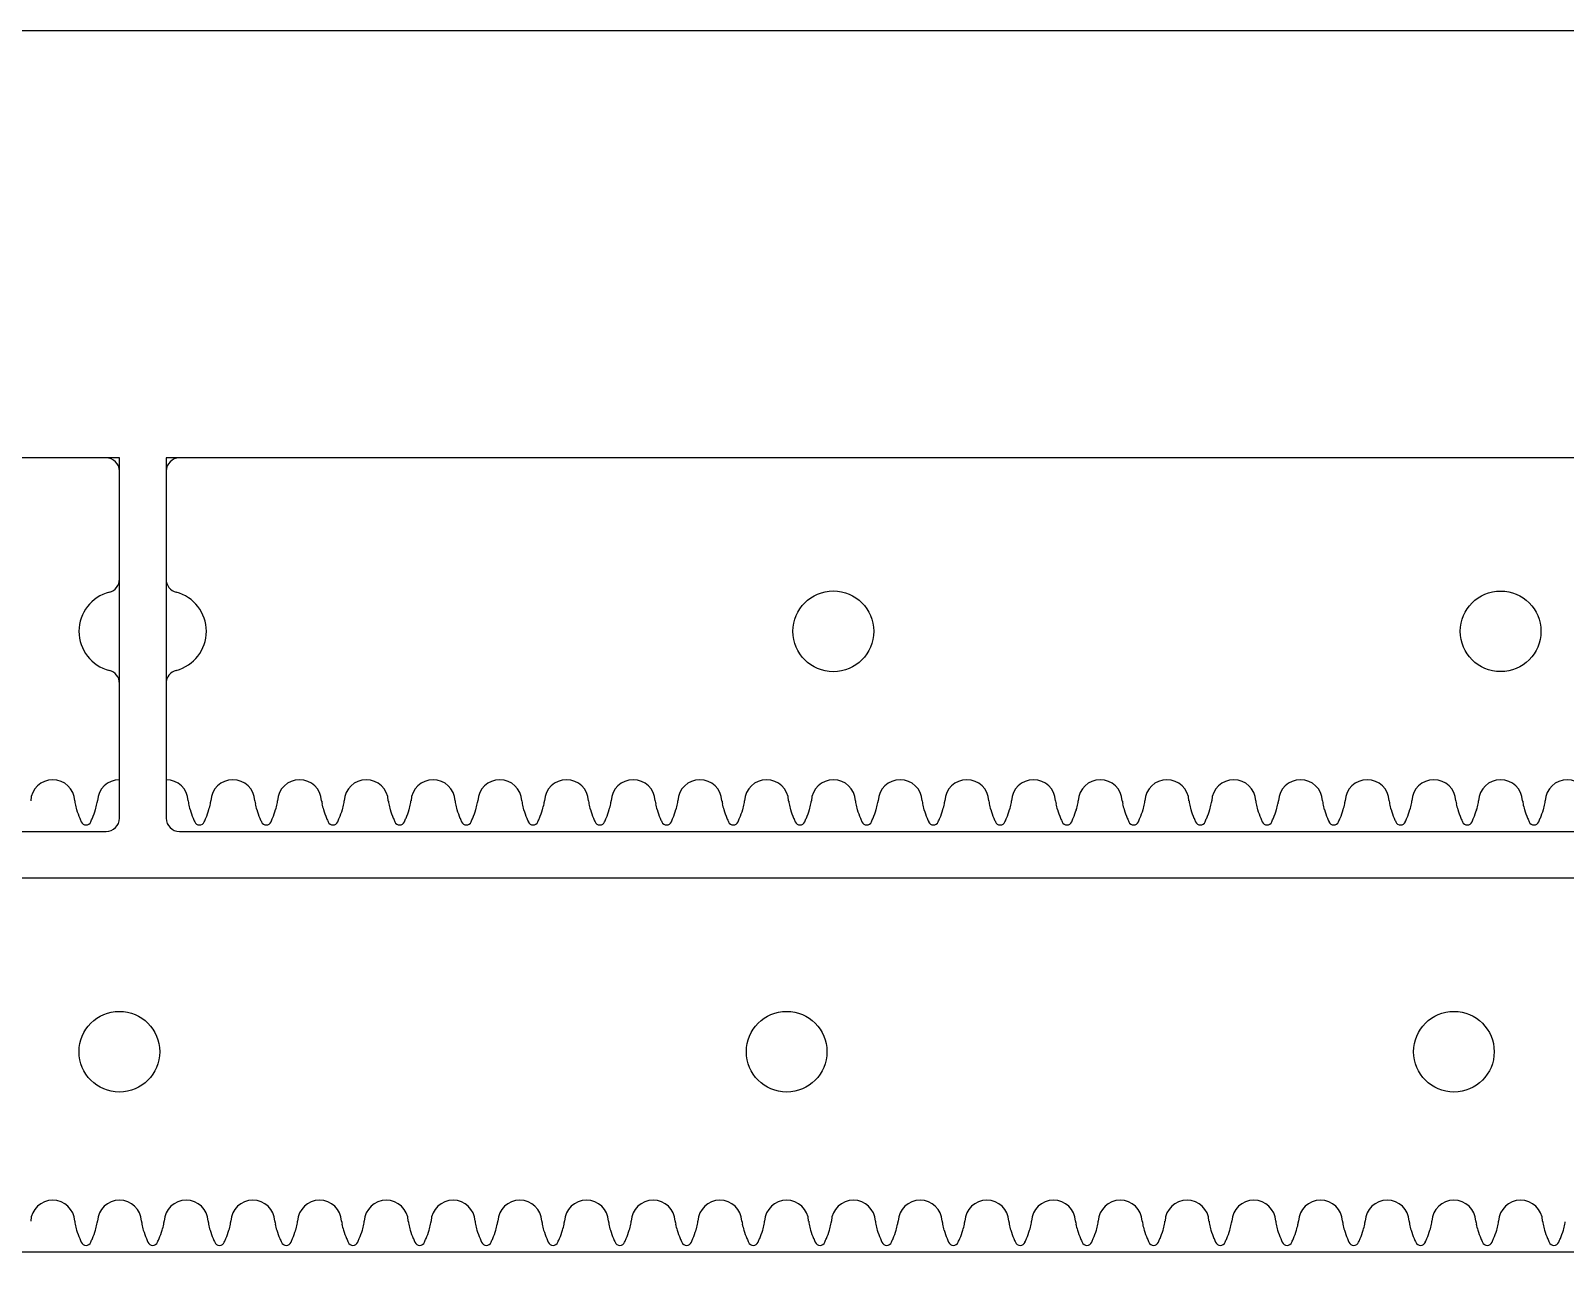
# Model space of a CAD drawing. Extents: x 0 to 800, y 0 to 400.
# Drawn here: x 338.4 to 453.3, y 306.7 to 400 of the extents above; entities that cross this region are included whole.
import ezdxf

# ---------------------------------------------------------------- set-up
doc = ezdxf.new("R2010")
doc.units = 0
doc.header["$MEASUREMENT"] = 0
for name, color, linetype in [('CUTOUT_5MM', 18, 'CONTINUOUS'), ('INSIDE_HOLES_5MM', 18, 'CONTINUOUS'), ('RACK_4MM', 18, 'CONTINUOUS')]:
    doc.layers.add(name, color=color, linetype=linetype)

msp = doc.modelspace()

# ---------------------------------------------------------------- linework, layer by layer
at = {"layer": 'CUTOUT_5MM'}
for p, q in [((344, 368), (46, 368)), ((647.5, 368), (349.5, 368)), ((345, 358.9), (345, 367)), ((348.5, 367), (348.5, 358.9)), ((345, 341), (345, 351.1)), ((348.5, 351.1), (348.5, 341)), ((46, 340), (344, 340)), ((349.5, 340), (647.5, 340)), ((744, 336.5), (46, 336.5)), ((46, 308.5), (744, 308.5))]:
    msp.add_line(p, q, dxfattribs=at)
for centre, radius, start, end in [((344, 367), 1, 0, 90), ((349.5, 367), 1, 90, 180), ((344, 358.9), 1, 284.3856, 360), ((349.5, 358.9), 1, 180, 255.6144), ((345, 355), 3.03, 104.3856, 255.6144), ((348.5, 355), 3.02, 284.3856, 75.6144), ((344, 351.1), 1, 0, 75.6144), ((349.5, 351.1), 1, 104.3856, 180), ((344, 341), 1, 270, 360), ((349.5, 341), 1, 180, 270)]:
    msp.add_arc(centre, radius, start, end, dxfattribs=at)
at = {"layer": 'INSIDE_HOLES_5MM'}
for centre, radius in [((398.5, 355), 3.03), ((448.5, 355), 3.02), ((345, 323.5), 3.02), ((395, 323.5), 3.02), ((445, 323.5), 3.02)]:
    msp.add_circle(centre, radius, dxfattribs=at)
at = {"layer": 'RACK_4MM'}
for p, q in [((341.65, 342.31), (341.65, 342.26)), ((343.35, 342.26), (343.35, 342.31)), ((350.15, 342.31), (350.15, 342.26)), ((351.85, 342.26), (351.85, 342.31)), ((355.15, 342.31), (355.15, 342.26)), ((356.85, 342.26), (356.85, 342.31)), ((360.15, 342.31), (360.15, 342.26)), ((361.85, 342.26), (361.85, 342.31)), ((365.15, 342.31), (365.15, 342.26)), ((366.85, 342.26), (366.85, 342.31)), ((370.15, 342.31), (370.15, 342.26)), ((371.85, 342.26), (371.85, 342.31)), ((375.15, 342.31), (375.15, 342.26)), ((376.85, 342.26), (376.85, 342.31)), ((380.15, 342.31), (380.15, 342.26)), ((381.85, 342.26), (381.85, 342.31)), ((385.15, 342.31), (385.15, 342.26)), ((386.85, 342.26), (386.85, 342.31)), ((390.15, 342.31), (390.15, 342.26)), ((391.85, 342.26), (391.85, 342.31)), ((395.15, 342.31), (395.15, 342.26)), ((396.85, 342.26), (396.85, 342.31)), ((400.15, 342.31), (400.15, 342.26)), ((401.85, 342.26), (401.85, 342.31)), ((405.15, 342.31), (405.15, 342.26)), ((406.85, 342.26), (406.85, 342.31)), ((410.15, 342.31), (410.15, 342.26)), ((411.85, 342.26), (411.85, 342.31)), ((415.15, 342.31), (415.15, 342.26)), ((416.85, 342.26), (416.85, 342.31)), ((420.15, 342.31), (420.15, 342.26)), ((421.85, 342.26), (421.85, 342.31)), ((425.15, 342.31), (425.15, 342.26)), ((426.85, 342.26), (426.85, 342.31)), ((430.15, 342.31), (430.15, 342.26)), ((431.85, 342.26), (431.85, 342.31)), ((435.15, 342.31), (435.15, 342.26)), ((436.85, 342.26), (436.85, 342.31)), ((440.15, 342.31), (440.15, 342.26)), ((441.85, 342.26), (441.85, 342.31)), ((445.15, 342.31), (445.15, 342.26)), ((446.85, 342.26), (446.85, 342.31)), ((450.15, 342.31), (450.15, 342.26)), ((451.85, 342.26), (451.85, 342.31)), ((341.65, 310.81), (341.65, 310.76)), ((343.35, 310.76), (343.35, 310.81)), ((346.65, 310.81), (346.65, 310.76)), ((348.35, 310.76), (348.35, 310.81)), ((351.65, 310.81), (351.65, 310.76)), ((353.35, 310.76), (353.35, 310.81)), ((356.65, 310.81), (356.65, 310.76)), ((358.35, 310.76), (358.35, 310.81)), ((361.65, 310.81), (361.65, 310.76)), ((363.35, 310.76), (363.35, 310.81)), ((366.65, 310.81), (366.65, 310.76)), ((368.35, 310.76), (368.35, 310.81)), ((371.65, 310.81), (371.65, 310.76)), ((373.35, 310.76), (373.35, 310.81)), ((376.65, 310.81), (376.65, 310.76)), ((378.35, 310.76), (378.35, 310.81)), ((381.65, 310.81), (381.65, 310.76)), ((383.35, 310.76), (383.35, 310.81)), ((386.65, 310.81), (386.65, 310.76)), ((388.35, 310.76), (388.35, 310.81)), ((391.65, 310.81), (391.65, 310.76)), ((393.35, 310.76), (393.35, 310.81)), ((396.65, 310.81), (396.65, 310.76)), ((398.35, 310.76), (398.35, 310.81)), ((401.65, 310.81), (401.65, 310.76)), ((403.35, 310.76), (403.35, 310.81)), ((406.65, 310.81), (406.65, 310.76)), ((408.35, 310.76), (408.35, 310.81)), ((411.65, 310.81), (411.65, 310.76)), ((413.35, 310.76), (413.35, 310.81)), ((416.65, 310.81), (416.65, 310.76)), ((418.35, 310.76), (418.35, 310.81)), ((421.65, 310.81), (421.65, 310.76)), ((423.35, 310.76), (423.35, 310.81)), ((426.65, 310.81), (426.65, 310.76)), ((428.35, 310.76), (428.35, 310.81)), ((431.65, 310.81), (431.65, 310.76)), ((433.35, 310.76), (433.35, 310.81)), ((436.65, 310.81), (436.65, 310.76)), ((438.35, 310.76), (438.35, 310.81)), ((441.65, 310.81), (441.65, 310.76)), ((443.35, 310.76), (443.35, 310.81)), ((446.65, 310.81), (446.65, 310.76)), ((448.35, 310.76), (448.35, 310.81)), ((451.65, 310.81), (451.65, 310.76))]:
    msp.add_line(p, q, dxfattribs=at)
msp.add_lwpolyline([(0, 0), (800, 0), (800, 400), (0, 400)], close=True, dxfattribs=at)
for points in [[(345, 343.88), (345, 368), (45, 368), (45, 343.88)], [(648.5, 343.88), (648.5, 368), (348.5, 368), (348.5, 343.88)], [(745, 312.38), (745, 336.5), (45, 336.5), (45, 312.38)]]:
    msp.add_lwpolyline(points, dxfattribs=at)
for centre, radius, start, end in [((340, 342.23), 1.65, 2.4997, 177.5003), ((345, 342.23), 1.65, 90, 177.5003), ((348.5, 342.23), 1.65, 2.4997, 90), ((353.5, 342.23), 1.65, 2.4997, 177.5003), ((358.5, 342.23), 1.65, 2.4997, 177.5003), ((363.5, 342.23), 1.65, 2.4997, 177.5003), ((368.5, 342.23), 1.65, 2.4997, 177.5003), ((373.5, 342.23), 1.65, 2.4997, 177.5003), ((378.5, 342.23), 1.65, 2.4997, 177.5003), ((383.5, 342.23), 1.65, 2.4997, 177.5003), ((388.5, 342.23), 1.65, 2.4997, 177.5003), ((393.5, 342.23), 1.65, 2.4997, 177.5003), ((398.5, 342.23), 1.65, 2.4997, 177.5003), ((403.5, 342.23), 1.65, 2.4997, 177.5003), ((408.5, 342.23), 1.65, 2.4997, 177.5003), ((413.5, 342.23), 1.65, 2.4997, 177.5003), ((418.5, 342.23), 1.65, 2.4997, 177.5003), ((423.5, 342.23), 1.65, 2.4997, 177.5003), ((428.5, 342.23), 1.65, 2.4997, 177.5003), ((433.5, 342.23), 1.65, 2.4997, 177.5003), ((438.5, 342.23), 1.65, 2.4997, 177.5003), ((443.5, 342.23), 1.65, 2.4997, 177.5003), ((448.5, 342.23), 1.65, 2.4997, 177.5003), ((453.5, 342.23), 1.65, 2.4997, 177.5003), ((343.88, 342.53), 2.24, 186.8377, 191.5538), ((346.08, 342.96), 4.49, 191.3933, 197.171), ((348.69, 343.77), 7.22, 197.1596, 202.5425), ((336.78, 343.6), 6.72, 337.259, 343.0389), ((337.5, 343.32), 5.95, 343.5387, 347.897), ((341.54, 342.46), 1.82, 347.897, 353.7115), ((352.38, 342.53), 2.24, 186.8377, 191.5538), ((354.58, 342.96), 4.49, 191.3933, 197.171), ((357.19, 343.77), 7.22, 197.1596, 202.5425), ((345.28, 343.6), 6.72, 337.259, 343.0389), ((346, 343.32), 5.95, 343.5387, 347.897), ((350.04, 342.46), 1.82, 347.897, 353.7115), ((357.38, 342.53), 2.24, 186.8377, 191.5538), ((359.58, 342.96), 4.49, 191.3933, 197.171), ((362.19, 343.77), 7.22, 197.1596, 202.5425), ((350.28, 343.6), 6.72, 337.259, 343.0389), ((351, 343.32), 5.95, 343.5387, 347.897), ((355.04, 342.46), 1.82, 347.897, 353.7115), ((362.38, 342.53), 2.24, 186.8377, 191.5538), ((364.58, 342.96), 4.49, 191.3933, 197.171), ((367.19, 343.77), 7.22, 197.1596, 202.5425), ((355.28, 343.6), 6.72, 337.259, 343.0389), ((356, 343.32), 5.95, 343.5387, 347.897), ((360.04, 342.46), 1.82, 347.897, 353.7115), ((367.38, 342.53), 2.24, 186.8377, 191.5538), ((369.58, 342.96), 4.49, 191.3933, 197.171), ((372.19, 343.77), 7.22, 197.1596, 202.5425), ((360.28, 343.6), 6.72, 337.259, 343.0389), ((361, 343.32), 5.95, 343.5387, 347.897), ((365.04, 342.46), 1.82, 347.897, 353.7115), ((372.38, 342.53), 2.24, 186.8377, 191.5538), ((374.58, 342.96), 4.49, 191.3933, 197.171), ((377.19, 343.77), 7.22, 197.1596, 202.5425), ((365.28, 343.6), 6.72, 337.259, 343.0389), ((366, 343.32), 5.95, 343.5387, 347.897), ((370.04, 342.46), 1.82, 347.897, 353.7115), ((377.38, 342.53), 2.24, 186.8377, 191.5538), ((379.58, 342.96), 4.49, 191.3933, 197.171), ((382.19, 343.77), 7.22, 197.1596, 202.5425), ((370.28, 343.6), 6.72, 337.259, 343.0389), ((371, 343.32), 5.95, 343.5387, 347.897), ((375.04, 342.46), 1.82, 347.897, 353.7115), ((382.38, 342.53), 2.24, 186.8377, 191.5538), ((384.58, 342.96), 4.49, 191.3933, 197.171), ((387.19, 343.77), 7.22, 197.1596, 202.5425), ((375.28, 343.6), 6.72, 337.259, 343.0389), ((376, 343.32), 5.95, 343.5387, 347.897), ((380.04, 342.46), 1.82, 347.897, 353.7115), ((387.38, 342.53), 2.24, 186.8377, 191.5538), ((389.58, 342.96), 4.49, 191.3933, 197.171), ((392.19, 343.77), 7.22, 197.1596, 202.5425), ((380.28, 343.6), 6.72, 337.259, 343.0389), ((381, 343.32), 5.95, 343.5387, 347.897), ((385.04, 342.46), 1.82, 347.897, 353.7115), ((392.38, 342.53), 2.24, 186.8377, 191.5538), ((394.58, 342.96), 4.49, 191.3933, 197.171), ((397.19, 343.77), 7.22, 197.1596, 202.5425), ((385.28, 343.6), 6.72, 337.259, 343.0389), ((386, 343.32), 5.95, 343.5387, 347.897), ((390.04, 342.46), 1.82, 347.897, 353.7115), ((397.38, 342.53), 2.24, 186.8377, 191.5538), ((399.58, 342.96), 4.49, 191.3933, 197.171), ((402.19, 343.77), 7.22, 197.1596, 202.5425), ((390.28, 343.6), 6.72, 337.259, 343.0389), ((391, 343.32), 5.95, 343.5387, 347.897), ((395.04, 342.46), 1.82, 347.897, 353.7115), ((402.38, 342.53), 2.24, 186.8377, 191.5538), ((404.58, 342.96), 4.49, 191.3933, 197.171), ((407.19, 343.77), 7.22, 197.1596, 202.5425), ((395.28, 343.6), 6.72, 337.259, 343.0389), ((396, 343.32), 5.95, 343.5387, 347.897), ((400.04, 342.46), 1.82, 347.897, 353.7115), ((407.38, 342.53), 2.24, 186.8377, 191.5538), ((409.58, 342.96), 4.49, 191.3933, 197.171), ((412.19, 343.77), 7.22, 197.1596, 202.5425), ((400.28, 343.6), 6.72, 337.259, 343.0389), ((401, 343.32), 5.95, 343.5387, 347.897), ((405.04, 342.46), 1.82, 347.897, 353.7115), ((412.38, 342.53), 2.24, 186.8377, 191.5538), ((414.58, 342.96), 4.49, 191.3933, 197.171), ((417.19, 343.77), 7.22, 197.1596, 202.5425), ((405.28, 343.6), 6.72, 337.259, 343.0389), ((406, 343.32), 5.95, 343.5387, 347.897), ((410.04, 342.46), 1.82, 347.897, 353.7115), ((417.38, 342.53), 2.24, 186.8377, 191.5538), ((419.58, 342.96), 4.49, 191.3933, 197.171), ((422.19, 343.77), 7.22, 197.1596, 202.5425), ((410.28, 343.6), 6.72, 337.259, 343.0389), ((411, 343.32), 5.95, 343.5387, 347.897), ((415.04, 342.46), 1.82, 347.897, 353.7115), ((422.38, 342.53), 2.24, 186.8377, 191.5538), ((424.58, 342.96), 4.49, 191.3933, 197.171), ((427.19, 343.77), 7.22, 197.1596, 202.5425), ((415.28, 343.6), 6.72, 337.259, 343.0389), ((416, 343.32), 5.95, 343.5387, 347.897), ((420.04, 342.46), 1.82, 347.897, 353.7115), ((427.38, 342.53), 2.24, 186.8377, 191.5538), ((429.58, 342.96), 4.49, 191.3933, 197.171), ((432.19, 343.77), 7.22, 197.1596, 202.5425), ((420.28, 343.6), 6.72, 337.259, 343.0389), ((421, 343.32), 5.95, 343.5387, 347.897), ((425.04, 342.46), 1.82, 347.897, 353.7115), ((432.38, 342.53), 2.24, 186.8377, 191.5538), ((434.58, 342.96), 4.49, 191.3933, 197.171), ((437.19, 343.77), 7.22, 197.1596, 202.5425), ((425.28, 343.6), 6.72, 337.259, 343.0389), ((426, 343.32), 5.95, 343.5387, 347.897), ((430.04, 342.46), 1.82, 347.897, 353.7115), ((437.38, 342.53), 2.24, 186.8377, 191.5538), ((439.58, 342.96), 4.49, 191.3933, 197.171), ((442.19, 343.77), 7.22, 197.1596, 202.5425), ((430.28, 343.6), 6.72, 337.259, 343.0389), ((431, 343.32), 5.95, 343.5387, 347.897), ((435.04, 342.46), 1.82, 347.897, 353.7115), ((442.38, 342.53), 2.24, 186.8377, 191.5538), ((444.58, 342.96), 4.49, 191.3933, 197.171), ((447.19, 343.77), 7.22, 197.1596, 202.5425), ((435.28, 343.6), 6.72, 337.259, 343.0389), ((436, 343.32), 5.95, 343.5387, 347.897), ((440.04, 342.46), 1.82, 347.897, 353.7115), ((447.38, 342.53), 2.24, 186.8377, 191.5538), ((449.58, 342.96), 4.49, 191.3933, 197.171), ((452.19, 343.77), 7.22, 197.1596, 202.5425), ((440.28, 343.6), 6.72, 337.259, 343.0389), ((441, 343.32), 5.95, 343.5387, 347.897), ((445.04, 342.46), 1.82, 347.897, 353.7115), ((452.38, 342.53), 2.24, 186.8377, 191.5538), ((454.58, 342.96), 4.49, 191.3933, 197.171), ((457.19, 343.77), 7.22, 197.1596, 202.5425), ((445.28, 343.6), 6.72, 337.259, 343.0389), ((446, 343.32), 5.95, 343.5387, 347.897), ((450.04, 342.46), 1.82, 347.897, 353.7115), ((350.08, 344.34), 8.72, 202.5425, 204.4697), ((342.5, 340.89), 0.396, 204.3206, 335.6794), ((332.85, 345.25), 10.98, 335.7289, 337.259), ((358.58, 344.34), 8.72, 202.5425, 204.4697), ((351, 340.89), 0.396, 204.3206, 335.6794), ((341.35, 345.25), 10.98, 335.7289, 337.259), ((363.58, 344.34), 8.72, 202.5425, 204.4697), ((356, 340.89), 0.396, 204.3206, 335.6794), ((346.35, 345.25), 10.98, 335.7289, 337.259), ((368.58, 344.34), 8.72, 202.5425, 204.4697), ((361, 340.89), 0.396, 204.3206, 335.6794), ((351.35, 345.25), 10.98, 335.7289, 337.259), ((373.58, 344.34), 8.72, 202.5425, 204.4697), ((366, 340.89), 0.396, 204.3206, 335.6794), ((356.35, 345.25), 10.98, 335.7289, 337.259), ((378.58, 344.34), 8.72, 202.5425, 204.4697), ((371, 340.89), 0.396, 204.3206, 335.6794), ((361.35, 345.25), 10.98, 335.7289, 337.259), ((383.58, 344.34), 8.72, 202.5425, 204.4697), ((376, 340.89), 0.396, 204.3206, 335.6794), ((366.35, 345.25), 10.98, 335.7289, 337.259), ((388.58, 344.34), 8.72, 202.5425, 204.4697), ((381, 340.89), 0.396, 204.3206, 335.6794), ((371.35, 345.25), 10.98, 335.7289, 337.259), ((393.58, 344.34), 8.72, 202.5425, 204.4697), ((386, 340.89), 0.396, 204.3206, 335.6794), ((376.35, 345.25), 10.98, 335.7289, 337.259), ((398.58, 344.34), 8.72, 202.5425, 204.4697), ((391, 340.89), 0.396, 204.3206, 335.6794), ((381.35, 345.25), 10.98, 335.7289, 337.259), ((403.58, 344.34), 8.72, 202.5425, 204.4697), ((396, 340.89), 0.396, 204.3206, 335.6794), ((386.35, 345.25), 10.98, 335.7289, 337.259), ((408.58, 344.34), 8.72, 202.5425, 204.4697), ((401, 340.89), 0.396, 204.3206, 335.6794), ((391.35, 345.25), 10.98, 335.7289, 337.259), ((413.58, 344.34), 8.72, 202.5425, 204.4697), ((406, 340.89), 0.396, 204.3206, 335.6794), ((396.35, 345.25), 10.98, 335.7289, 337.259), ((418.58, 344.34), 8.72, 202.5425, 204.4697), ((411, 340.89), 0.396, 204.3206, 335.6794), ((401.35, 345.25), 10.98, 335.7289, 337.259), ((423.58, 344.34), 8.72, 202.5425, 204.4697), ((416, 340.89), 0.396, 204.3206, 335.6794), ((406.35, 345.25), 10.98, 335.7289, 337.259), ((428.58, 344.34), 8.72, 202.5425, 204.4697), ((421, 340.89), 0.396, 204.3206, 335.6794), ((411.35, 345.25), 10.98, 335.7289, 337.259), ((433.58, 344.34), 8.72, 202.5425, 204.4697), ((426, 340.89), 0.396, 204.3206, 335.6794), ((416.35, 345.25), 10.98, 335.7289, 337.259), ((438.58, 344.34), 8.72, 202.5425, 204.4697), ((431, 340.89), 0.396, 204.3206, 335.6794), ((421.35, 345.25), 10.98, 335.7289, 337.259), ((443.58, 344.34), 8.72, 202.5425, 204.4697), ((436, 340.89), 0.396, 204.3206, 335.6794), ((426.35, 345.25), 10.98, 335.7289, 337.259), ((448.58, 344.34), 8.72, 202.5425, 204.4697), ((441, 340.89), 0.396, 204.3206, 335.6794), ((431.35, 345.25), 10.98, 335.7289, 337.259), ((453.58, 344.34), 8.72, 202.5425, 204.4697), ((446, 340.89), 0.396, 204.3206, 335.6794), ((436.35, 345.25), 10.98, 335.7289, 337.259), ((458.58, 344.34), 8.72, 202.5425, 204.4697), ((451, 340.89), 0.396, 204.3206, 335.6794), ((441.35, 345.25), 10.98, 335.7289, 337.259), ((340, 310.73), 1.65, 2.4997, 177.5003), ((345, 310.73), 1.65, 2.4997, 177.5003), ((350, 310.73), 1.65, 2.4997, 177.5003), ((355, 310.73), 1.65, 2.4997, 177.5003), ((360, 310.73), 1.65, 2.4997, 177.5003), ((365, 310.73), 1.65, 2.4997, 177.5003), ((370, 310.73), 1.65, 2.4997, 177.5003), ((375, 310.73), 1.65, 2.4997, 177.5003), ((380, 310.73), 1.65, 2.4997, 177.5003), ((385, 310.73), 1.65, 2.4997, 177.5003), ((390, 310.73), 1.65, 2.4997, 177.5003), ((395, 310.73), 1.65, 2.4997, 177.5003), ((400, 310.73), 1.65, 2.4997, 177.5003), ((405, 310.73), 1.65, 2.4997, 177.5003), ((410, 310.73), 1.65, 2.4997, 177.5003), ((415, 310.73), 1.65, 2.4997, 177.5003), ((420, 310.73), 1.65, 2.4997, 177.5003), ((425, 310.73), 1.65, 2.4997, 177.5003), ((430, 310.73), 1.65, 2.4997, 177.5003), ((435, 310.73), 1.65, 2.4997, 177.5003), ((440, 310.73), 1.65, 2.4997, 177.5003), ((445, 310.73), 1.65, 2.4997, 177.5003), ((450, 310.73), 1.65, 2.4997, 177.5003), ((343.88, 311.03), 2.24, 186.8377, 191.5538), ((346.08, 311.46), 4.49, 191.3933, 197.171), ((337.5, 311.82), 5.95, 343.5387, 347.897), ((341.54, 310.96), 1.82, 347.897, 353.7115), ((348.88, 311.03), 2.24, 186.8377, 191.5538), ((351.08, 311.46), 4.49, 191.3933, 197.171), ((342.5, 311.82), 5.95, 343.5387, 347.897), ((346.54, 310.96), 1.82, 347.897, 353.7115), ((353.88, 311.03), 2.24, 186.8377, 191.5538), ((356.08, 311.46), 4.49, 191.3933, 197.171), ((347.5, 311.82), 5.95, 343.5387, 347.897), ((351.54, 310.96), 1.82, 347.897, 353.7115), ((358.88, 311.03), 2.24, 186.8377, 191.5538), ((361.08, 311.46), 4.49, 191.3933, 197.171), ((352.5, 311.82), 5.95, 343.5387, 347.897), ((356.54, 310.96), 1.82, 347.897, 353.7115), ((363.88, 311.03), 2.24, 186.8377, 191.5538), ((366.08, 311.46), 4.49, 191.3933, 197.171), ((357.5, 311.82), 5.95, 343.5387, 347.897), ((361.54, 310.96), 1.82, 347.897, 353.7115), ((368.88, 311.03), 2.24, 186.8377, 191.5538), ((371.08, 311.46), 4.49, 191.3933, 197.171), ((362.5, 311.82), 5.95, 343.5387, 347.897), ((366.54, 310.96), 1.82, 347.897, 353.7115), ((373.88, 311.03), 2.24, 186.8377, 191.5538), ((376.08, 311.46), 4.49, 191.3933, 197.171), ((367.5, 311.82), 5.95, 343.5387, 347.897), ((371.54, 310.96), 1.82, 347.897, 353.7115), ((378.88, 311.03), 2.24, 186.8377, 191.5538), ((381.08, 311.46), 4.49, 191.3933, 197.171), ((372.5, 311.82), 5.95, 343.5387, 347.897), ((376.54, 310.96), 1.82, 347.897, 353.7115), ((383.88, 311.03), 2.24, 186.8377, 191.5538), ((386.08, 311.46), 4.49, 191.3933, 197.171), ((377.5, 311.82), 5.95, 343.5387, 347.897), ((381.54, 310.96), 1.82, 347.897, 353.7115), ((388.88, 311.03), 2.24, 186.8377, 191.5538), ((391.08, 311.46), 4.49, 191.3933, 197.171), ((382.5, 311.82), 5.95, 343.5387, 347.897), ((386.54, 310.96), 1.82, 347.897, 353.7115), ((393.88, 311.03), 2.24, 186.8377, 191.5538), ((396.08, 311.46), 4.49, 191.3933, 197.171), ((387.5, 311.82), 5.95, 343.5387, 347.897), ((391.54, 310.96), 1.82, 347.897, 353.7115), ((398.88, 311.03), 2.24, 186.8377, 191.5538), ((401.08, 311.46), 4.49, 191.3933, 197.171), ((392.5, 311.82), 5.95, 343.5387, 347.897), ((396.54, 310.96), 1.82, 347.897, 353.7115), ((403.88, 311.03), 2.24, 186.8377, 191.5538), ((406.08, 311.46), 4.49, 191.3933, 197.171), ((397.5, 311.82), 5.95, 343.5387, 347.897), ((401.54, 310.96), 1.82, 347.897, 353.7115), ((408.88, 311.03), 2.24, 186.8377, 191.5538), ((411.08, 311.46), 4.49, 191.3933, 197.171), ((402.5, 311.82), 5.95, 343.5387, 347.897), ((406.54, 310.96), 1.82, 347.897, 353.7115), ((413.88, 311.03), 2.24, 186.8377, 191.5538), ((416.08, 311.46), 4.49, 191.3933, 197.171), ((407.5, 311.82), 5.95, 343.5387, 347.897), ((411.54, 310.96), 1.82, 347.897, 353.7115), ((418.88, 311.03), 2.24, 186.8377, 191.5538), ((421.08, 311.46), 4.49, 191.3933, 197.171), ((412.5, 311.82), 5.95, 343.5387, 347.897), ((416.54, 310.96), 1.82, 347.897, 353.7115), ((423.88, 311.03), 2.24, 186.8377, 191.5538), ((426.08, 311.46), 4.49, 191.3933, 197.171), ((417.5, 311.82), 5.95, 343.5387, 347.897), ((421.54, 310.96), 1.82, 347.897, 353.7115), ((428.88, 311.03), 2.24, 186.8377, 191.5538), ((431.08, 311.46), 4.49, 191.3933, 197.171), ((422.5, 311.82), 5.95, 343.5387, 347.897), ((426.54, 310.96), 1.82, 347.897, 353.7115), ((433.88, 311.03), 2.24, 186.8377, 191.5538), ((436.08, 311.46), 4.49, 191.3933, 197.171), ((427.5, 311.82), 5.95, 343.5387, 347.897), ((431.54, 310.96), 1.82, 347.897, 353.7115), ((438.88, 311.03), 2.24, 186.8377, 191.5538), ((441.08, 311.46), 4.49, 191.3933, 197.171), ((432.5, 311.82), 5.95, 343.5387, 347.897), ((436.54, 310.96), 1.82, 347.897, 353.7115), ((443.88, 311.03), 2.24, 186.8377, 191.5538), ((446.08, 311.46), 4.49, 191.3933, 197.171), ((437.5, 311.82), 5.95, 343.5387, 347.897), ((441.54, 310.96), 1.82, 347.897, 353.7115), ((448.88, 311.03), 2.24, 186.8377, 191.5538), ((451.08, 311.46), 4.49, 191.3933, 197.171), ((442.5, 311.82), 5.95, 343.5387, 347.897), ((446.54, 310.96), 1.82, 347.897, 353.7115), ((453.88, 311.03), 2.24, 186.8377, 191.5538), ((456.08, 311.46), 4.49, 191.3933, 197.171), ((447.5, 311.82), 5.95, 343.5387, 347.897), ((451.54, 310.96), 1.82, 347.897, 353.7115), ((348.69, 312.27), 7.22, 197.1596, 202.5425), ((350.08, 312.84), 8.72, 202.5425, 204.4697), ((332.85, 313.75), 10.98, 335.7289, 337.259), ((336.78, 312.1), 6.72, 337.259, 343.0389), ((353.69, 312.27), 7.22, 197.1596, 202.5425), ((355.08, 312.84), 8.72, 202.5425, 204.4697), ((337.85, 313.75), 10.98, 335.7289, 337.259), ((341.78, 312.1), 6.72, 337.259, 343.0389), ((358.69, 312.27), 7.22, 197.1596, 202.5425), ((360.08, 312.84), 8.72, 202.5425, 204.4697), ((342.85, 313.75), 10.98, 335.7289, 337.259), ((346.78, 312.1), 6.72, 337.259, 343.0389), ((363.69, 312.27), 7.22, 197.1596, 202.5425), ((365.08, 312.84), 8.72, 202.5425, 204.4697), ((347.85, 313.75), 10.98, 335.7289, 337.259), ((351.78, 312.1), 6.72, 337.259, 343.0389), ((368.69, 312.27), 7.22, 197.1596, 202.5425), ((370.08, 312.84), 8.72, 202.5425, 204.4697), ((352.85, 313.75), 10.98, 335.7289, 337.259), ((356.78, 312.1), 6.72, 337.259, 343.0389), ((373.69, 312.27), 7.22, 197.1596, 202.5425), ((375.08, 312.84), 8.72, 202.5425, 204.4697), ((357.85, 313.75), 10.98, 335.7289, 337.259), ((361.78, 312.1), 6.72, 337.259, 343.0389), ((378.69, 312.27), 7.22, 197.1596, 202.5425), ((380.08, 312.84), 8.72, 202.5425, 204.4697), ((362.85, 313.75), 10.98, 335.7289, 337.259), ((366.78, 312.1), 6.72, 337.259, 343.0389), ((383.69, 312.27), 7.22, 197.1596, 202.5425), ((385.08, 312.84), 8.72, 202.5425, 204.4697), ((367.85, 313.75), 10.98, 335.7289, 337.259), ((371.78, 312.1), 6.72, 337.259, 343.0389), ((388.69, 312.27), 7.22, 197.1596, 202.5425), ((390.08, 312.84), 8.72, 202.5425, 204.4697), ((372.85, 313.75), 10.98, 335.7289, 337.259), ((376.78, 312.1), 6.72, 337.259, 343.0389), ((393.69, 312.27), 7.22, 197.1596, 202.5425), ((395.08, 312.84), 8.72, 202.5425, 204.4697), ((377.85, 313.75), 10.98, 335.7289, 337.259), ((381.78, 312.1), 6.72, 337.259, 343.0389), ((398.69, 312.27), 7.22, 197.1596, 202.5425), ((400.08, 312.84), 8.72, 202.5425, 204.4697), ((382.85, 313.75), 10.98, 335.7289, 337.259), ((386.78, 312.1), 6.72, 337.259, 343.0389), ((403.69, 312.27), 7.22, 197.1596, 202.5425), ((405.08, 312.84), 8.72, 202.5425, 204.4697), ((387.85, 313.75), 10.98, 335.7289, 337.259), ((391.78, 312.1), 6.72, 337.259, 343.0389), ((408.69, 312.27), 7.22, 197.1596, 202.5425), ((410.08, 312.84), 8.72, 202.5425, 204.4697), ((392.85, 313.75), 10.98, 335.7289, 337.259), ((396.78, 312.1), 6.72, 337.259, 343.0389), ((413.69, 312.27), 7.22, 197.1596, 202.5425), ((415.08, 312.84), 8.72, 202.5425, 204.4697), ((397.85, 313.75), 10.98, 335.7289, 337.259), ((401.78, 312.1), 6.72, 337.259, 343.0389), ((418.69, 312.27), 7.22, 197.1596, 202.5425), ((420.08, 312.84), 8.72, 202.5425, 204.4697), ((402.85, 313.75), 10.98, 335.7289, 337.259), ((406.78, 312.1), 6.72, 337.259, 343.0389), ((423.69, 312.27), 7.22, 197.1596, 202.5425), ((425.08, 312.84), 8.72, 202.5425, 204.4697), ((407.85, 313.75), 10.98, 335.7289, 337.259), ((411.78, 312.1), 6.72, 337.259, 343.0389), ((428.69, 312.27), 7.22, 197.1596, 202.5425), ((430.08, 312.84), 8.72, 202.5425, 204.4697), ((412.85, 313.75), 10.98, 335.7289, 337.259), ((416.78, 312.1), 6.72, 337.259, 343.0389), ((433.69, 312.27), 7.22, 197.1596, 202.5425), ((435.08, 312.84), 8.72, 202.5425, 204.4697), ((417.85, 313.75), 10.98, 335.7289, 337.259), ((421.78, 312.1), 6.72, 337.259, 343.0389), ((438.69, 312.27), 7.22, 197.1596, 202.5425), ((440.08, 312.84), 8.72, 202.5425, 204.4697), ((422.85, 313.75), 10.98, 335.7289, 337.259), ((426.78, 312.1), 6.72, 337.259, 343.0389), ((443.69, 312.27), 7.22, 197.1596, 202.5425), ((445.08, 312.84), 8.72, 202.5425, 204.4697), ((427.85, 313.75), 10.98, 335.7289, 337.259), ((431.78, 312.1), 6.72, 337.259, 343.0389), ((448.69, 312.27), 7.22, 197.1596, 202.5425), ((450.08, 312.84), 8.72, 202.5425, 204.4697), ((432.85, 313.75), 10.98, 335.7289, 337.259), ((436.78, 312.1), 6.72, 337.259, 343.0389), ((453.69, 312.27), 7.22, 197.1596, 202.5425), ((455.08, 312.84), 8.72, 202.5425, 204.4697), ((437.85, 313.75), 10.98, 335.7289, 337.259), ((441.78, 312.1), 6.72, 337.259, 343.0389), ((458.69, 312.27), 7.22, 197.1596, 202.5425), ((460.08, 312.84), 8.72, 202.5425, 204.4697), ((442.85, 313.75), 10.98, 335.7289, 337.259), ((446.78, 312.1), 6.72, 337.259, 343.0389), ((342.5, 309.39), 0.396, 204.3206, 335.6794), ((347.5, 309.39), 0.396, 204.3206, 335.6794), ((352.5, 309.39), 0.396, 204.3206, 335.6794), ((357.5, 309.39), 0.396, 204.3206, 335.6794), ((362.5, 309.39), 0.396, 204.3206, 335.6794), ((367.5, 309.39), 0.396, 204.3206, 335.6794), ((372.5, 309.39), 0.396, 204.3206, 335.6794), ((377.5, 309.39), 0.396, 204.3206, 335.6794), ((382.5, 309.39), 0.396, 204.3206, 335.6794), ((387.5, 309.39), 0.396, 204.3206, 335.6794), ((392.5, 309.39), 0.396, 204.3206, 335.6794), ((397.5, 309.39), 0.396, 204.3206, 335.6794), ((402.5, 309.39), 0.396, 204.3206, 335.6794), ((407.5, 309.39), 0.396, 204.3206, 335.6794), ((412.5, 309.39), 0.396, 204.3206, 335.6794), ((417.5, 309.39), 0.396, 204.3206, 335.6794), ((422.5, 309.39), 0.396, 204.3206, 335.6794), ((427.5, 309.39), 0.396, 204.3206, 335.6794), ((432.5, 309.39), 0.396, 204.3206, 335.6794), ((437.5, 309.39), 0.396, 204.3206, 335.6794), ((442.5, 309.39), 0.396, 204.3206, 335.6794), ((447.5, 309.39), 0.396, 204.3206, 335.6794), ((452.5, 309.39), 0.396, 204.3206, 335.6794)]:
    msp.add_arc(centre, radius, start, end, dxfattribs=at)

doc.saveas('drawing.dxf')
